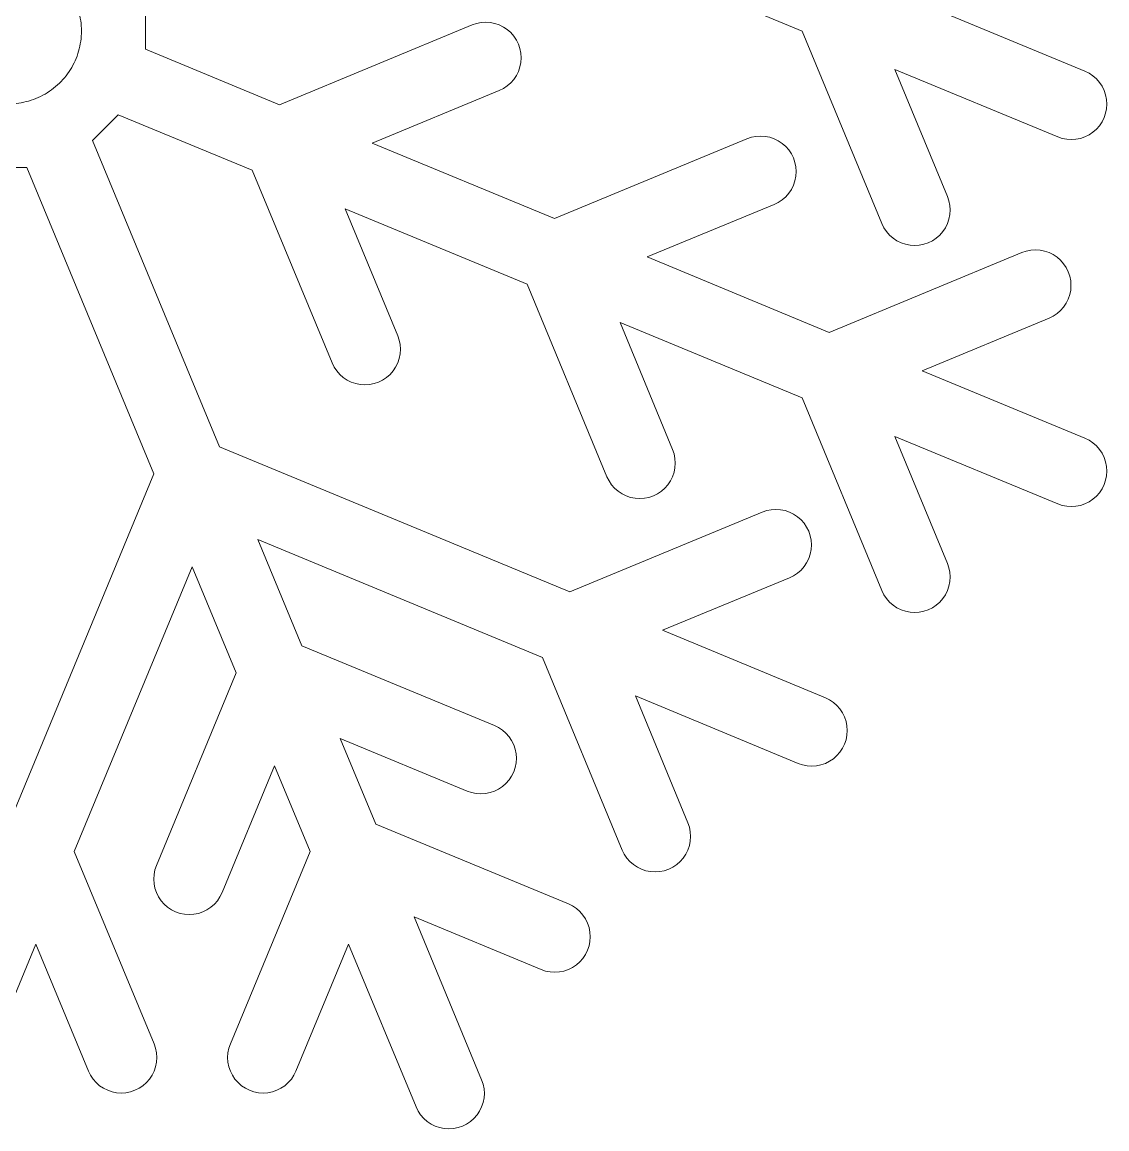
# Model space of a CAD drawing. Header units: centimetres. Extents: x -75 to 51, y -4 to 64.
# Drawn here: x -1.4 to 12.06, y 35.68 to 49.41 of the extents above; entities that cross this region are included whole.
import ezdxf

# ---------------------------------------------------------------- set-up
doc = ezdxf.new("R2010")
doc.units = ezdxf.units.CM
doc.header["$MEASUREMENT"] = 0
doc.layers.add('layer 1', color=7, linetype='Continuous')

msp = doc.modelspace()

# ---------------------------------------------------------------- linework, layer by layer
at = {"layer": 'layer 1', "color": 1, "lineweight": 20}
for points in [[(3.93261, 51.10077), (3.93261, 51.10077), (8.27807, 49.30082), (8.27807, 49.30082)], [(11.78718, 48.80143), (11.78718, 48.80143), (9.76716, 49.63815), (9.76716, 49.63815)], [(0.13108, 49.07552), (0.13108, 49.07552), (0.13108, 49.52611), (0.13108, 49.52611)], [(4.18426, 49.37612), (4.18426, 49.37612), (1.79482, 48.38638), (1.79482, 48.38638)], [(4.23887, 49.39464), (4.23887, 49.39464), (4.18426, 49.37612), (4.18426, 49.37612)], [(4.2954, 49.40588), (4.2954, 49.40588), (4.23887, 49.39464), (4.23887, 49.39464)], [(4.35294, 49.40968), (4.35294, 49.40968), (4.2954, 49.40587), (4.2954, 49.40587)], [(4.41045, 49.40588), (4.41045, 49.40588), (4.35294, 49.40969), (4.35294, 49.40969)], [(4.46702, 49.39464), (4.46702, 49.39464), (4.41045, 49.40588), (4.41045, 49.40588)], [(4.52159, 49.37612), (4.52159, 49.37612), (4.46702, 49.39464), (4.46702, 49.39464)], [(4.57332, 49.35063), (4.57332, 49.35063), (4.52159, 49.37612), (4.52159, 49.37612)], [(4.62125, 49.31858), (4.62125, 49.31858), (4.57332, 49.35063), (4.57332, 49.35063)], [(4.66459, 49.28058), (4.66459, 49.28058), (4.62125, 49.31858), (4.62125, 49.31858)], [(-0.66166, 49.30082), (-0.66166, 49.30082), (-0.66166, 49.30082), (-0.66166, 49.30082)], [(4.7026, 49.23723), (4.7026, 49.23723), (4.66459, 49.28058), (4.66459, 49.28058)], [(4.73462, 49.18929), (4.73462, 49.18929), (4.7026, 49.23723), (4.7026, 49.23723)], [(4.76015, 49.1376), (4.76015, 49.1376), (4.73462, 49.18929), (4.73462, 49.18929)], [(8.27807, 49.30082), (8.27807, 49.30082), (9.26783, 46.91137), (9.26783, 46.91137)], [(1.79482, 48.38638), (1.79482, 48.38638), (0.13108, 49.07552), (0.13108, 49.07552)], [(4.77867, 49.083), (4.77867, 49.083), (4.76015, 49.1376), (4.76015, 49.1376)], [(4.78993, 49.02645), (4.78993, 49.02645), (4.77867, 49.083), (4.77867, 49.083)], [(4.77867, 48.85484), (4.77867, 48.85484), (4.78993, 48.91139), (4.78993, 48.91139)], [(4.79369, 48.96891), (4.79369, 48.96891), (4.78993, 49.02645), (4.78993, 49.02645)], [(4.78993, 48.91139), (4.78993, 48.91139), (4.79369, 48.96891), (4.79369, 48.96891)], [(4.73462, 48.74854), (4.73462, 48.74854), (4.76015, 48.80025), (4.76015, 48.80025)], [(4.76015, 48.80025), (4.76015, 48.80025), (4.77867, 48.85484), (4.77867, 48.85484)], [(10.08224, 47.2487), (10.08224, 47.2487), (9.42981, 48.82375), (9.42981, 48.82375)], [(9.42981, 48.82375), (9.42981, 48.82375), (11.44984, 47.98702), (11.44984, 47.98702)], [(11.8389, 48.77592), (11.8389, 48.77592), (11.78718, 48.80143), (11.78718, 48.80143)], [(11.88683, 48.74391), (11.88683, 48.74391), (11.8389, 48.77592), (11.8389, 48.77592)], [(4.57332, 48.58723), (4.57332, 48.58723), (4.62125, 48.61925), (4.62125, 48.61925)], [(4.62125, 48.61925), (4.62125, 48.61925), (4.66459, 48.65726), (4.66459, 48.65726)], [(4.66459, 48.65726), (4.66459, 48.65726), (4.7026, 48.7006), (4.7026, 48.7006)], [(4.7026, 48.7006), (4.7026, 48.7006), (4.73462, 48.74854), (4.73462, 48.74854)], [(11.93017, 48.70589), (11.93017, 48.70589), (11.88683, 48.74391), (11.88683, 48.74391)], [(11.96819, 48.66255), (11.96819, 48.66255), (11.93017, 48.70589), (11.93017, 48.70589)], [(12.00021, 48.61459), (12.00021, 48.61459), (11.96819, 48.66255), (11.96819, 48.66255)], [(2.94655, 47.90931), (2.94655, 47.90931), (4.52159, 48.56172), (4.52159, 48.56172)], [(4.52159, 48.56172), (4.52159, 48.56172), (4.57332, 48.58723), (4.57332, 48.58723)], [(12.0257, 48.5629), (12.0257, 48.5629), (12.00021, 48.61459), (12.00021, 48.61459)], [(12.04425, 48.50831), (12.04425, 48.50831), (12.0257, 48.5629), (12.0257, 48.5629)], [(12.05548, 48.45176), (12.05548, 48.45176), (12.04425, 48.50831), (12.04425, 48.50831)], [(12.05927, 48.39422), (12.05927, 48.39422), (12.05548, 48.45176), (12.05548, 48.45176)], [(12.05548, 48.33671), (12.05548, 48.33671), (12.05927, 48.39422), (12.05927, 48.39422)], [(-0.52488, 47.94249), (-0.52488, 47.94249), (-0.20626, 48.2611), (-0.20626, 48.2611)], [(-0.20626, 48.2611), (-0.20626, 48.2611), (1.45747, 47.57196), (1.45747, 47.57196)], [(12.00021, 48.17386), (12.00021, 48.17386), (12.0257, 48.22557), (12.0257, 48.22557)], [(12.0257, 48.22557), (12.0257, 48.22557), (12.04425, 48.28016), (12.04425, 48.28016)], [(12.04425, 48.28016), (12.04425, 48.28016), (12.05548, 48.33671), (12.05548, 48.33671)], [(11.88683, 48.04456), (11.88683, 48.04456), (11.93017, 48.08258), (11.93017, 48.08258)], [(11.93017, 48.08258), (11.93017, 48.08258), (11.96819, 48.12591), (11.96819, 48.12591)], [(11.96819, 48.12591), (11.96819, 48.12591), (12.00021, 48.17386), (12.00021, 48.17386)], [(1.04976, 44.14095), (1.04976, 44.14095), (-0.52488, 47.94249), (-0.52488, 47.94249)], [(7.59457, 47.96353), (7.59457, 47.96353), (5.20512, 46.97379), (5.20512, 46.97379)], [(7.64917, 47.98206), (7.64917, 47.98206), (7.59457, 47.96353), (7.59457, 47.96353)], [(7.70571, 47.9933), (7.70571, 47.9933), (7.64917, 47.98206), (7.64917, 47.98206)], [(7.76325, 47.99708), (7.76325, 47.99708), (7.70571, 47.99326), (7.70571, 47.99326)], [(7.82076, 47.9933), (7.82076, 47.9933), (7.76325, 47.99709), (7.76325, 47.99709)], [(7.87732, 47.98206), (7.87732, 47.98206), (7.82076, 47.9933), (7.82076, 47.9933)], [(7.9319, 47.96353), (7.9319, 47.96353), (7.87732, 47.98206), (7.87732, 47.98206)], [(7.98362, 47.93803), (7.98362, 47.93803), (7.9319, 47.96353), (7.9319, 47.96353)], [(8.03155, 47.90599), (8.03155, 47.90599), (7.98362, 47.93803), (7.98362, 47.93803)], [(11.44984, 47.98702), (11.44984, 47.98702), (11.50442, 47.9685), (11.50442, 47.9685)], [(11.50442, 47.9685), (11.50442, 47.9685), (11.56099, 47.95725), (11.56099, 47.95725)], [(11.56099, 47.95725), (11.56099, 47.95725), (11.61852, 47.95344), (11.61852, 47.95344)], [(11.61852, 47.95348), (11.61852, 47.95348), (11.67604, 47.95729), (11.67604, 47.95729)], [(11.67604, 47.95725), (11.67604, 47.95725), (11.7326, 47.9685), (11.7326, 47.9685)], [(11.7326, 47.9685), (11.7326, 47.9685), (11.78718, 47.98702), (11.78718, 47.98702)], [(11.78718, 47.98702), (11.78718, 47.98702), (11.8389, 48.01253), (11.8389, 48.01253)], [(11.8389, 48.01253), (11.8389, 48.01253), (11.88683, 48.04456), (11.88683, 48.04456)], [(5.20512, 46.97379), (5.20512, 46.97379), (2.94655, 47.90931), (2.94655, 47.90931)], [(8.07489, 47.86797), (8.07489, 47.86797), (8.03155, 47.90599), (8.03155, 47.90599)], [(8.11291, 47.82463), (8.11291, 47.82463), (8.07489, 47.86797), (8.07489, 47.86797)], [(8.14493, 47.7767), (8.14493, 47.7767), (8.11291, 47.82463), (8.11291, 47.82463)], [(8.17042, 47.72499), (8.17042, 47.72499), (8.14493, 47.7767), (8.14493, 47.7767)], [(8.18897, 47.6704), (8.18897, 47.6704), (8.17042, 47.72499), (8.17042, 47.72499)], [(8.2002, 47.61384), (8.2002, 47.61384), (8.18897, 47.6704), (8.18897, 47.6704)], [(-1.78989, 47.60514), (-1.78989, 47.60514), (-1.33928, 47.60514), (-1.33928, 47.60514)], [(-1.33928, 47.60514), (-1.33928, 47.60514), (0.23536, 43.80362), (0.23536, 43.80362)], [(1.45747, 47.57196), (1.45747, 47.57196), (2.44722, 45.18252), (2.44722, 45.18252)], [(8.2002, 47.49879), (8.2002, 47.49879), (8.20399, 47.55633), (8.20399, 47.55633)], [(8.204, 47.55633), (8.204, 47.55633), (8.20021, 47.61384), (8.20021, 47.61384)], [(8.14493, 47.33594), (8.14493, 47.33594), (8.17042, 47.38765), (8.17042, 47.38765)], [(8.17042, 47.38765), (8.17042, 47.38765), (8.18897, 47.44226), (8.18897, 47.44226)], [(8.18897, 47.44226), (8.18897, 47.44226), (8.2002, 47.49879), (8.2002, 47.49879)], [(8.07489, 47.24466), (8.07489, 47.24466), (8.11291, 47.28801), (8.11291, 47.28801)], [(8.11291, 47.28801), (8.11291, 47.28801), (8.14493, 47.33594), (8.14493, 47.33594)], [(10.10076, 47.19411), (10.10076, 47.19411), (10.08224, 47.2487), (10.08224, 47.2487)], [(6.35686, 46.49672), (6.35686, 46.49672), (7.9319, 47.14913), (7.9319, 47.14913)], [(7.9319, 47.14913), (7.9319, 47.14913), (7.98362, 47.17463), (7.98362, 47.17463)], [(7.98362, 47.17463), (7.98362, 47.17463), (8.03155, 47.20667), (8.03155, 47.20667)], [(8.03155, 47.20667), (8.03155, 47.20667), (8.07489, 47.24466), (8.07489, 47.24466)], [(10.11199, 47.13756), (10.11199, 47.13756), (10.10076, 47.19411), (10.10076, 47.19411)], [(10.11579, 47.08003), (10.11579, 47.08003), (10.11199, 47.13756), (10.11199, 47.13756)], [(3.26163, 45.51984), (3.26163, 45.51984), (2.60923, 47.09492), (2.60923, 47.09492)], [(2.60923, 47.09492), (2.60923, 47.09492), (4.86776, 46.15937), (4.86776, 46.15937)], [(10.10076, 46.96596), (10.10076, 46.96596), (10.11199, 47.02251), (10.11199, 47.02251)], [(10.11199, 47.02251), (10.11199, 47.02251), (10.11578, 47.08003), (10.11578, 47.08003)], [(9.26783, 46.91137), (9.26783, 46.91137), (9.29333, 46.85966), (9.29333, 46.85966)], [(9.29333, 46.85966), (9.29333, 46.85966), (9.32534, 46.81171), (9.32534, 46.81171)], [(10.0247, 46.81171), (10.0247, 46.81171), (10.05671, 46.85966), (10.05671, 46.85966)], [(10.05671, 46.85966), (10.05671, 46.85966), (10.08224, 46.91137), (10.08224, 46.91137)], [(10.08224, 46.91137), (10.08224, 46.91137), (10.10076, 46.96596), (10.10076, 46.96596)], [(9.32534, 46.81171), (9.32534, 46.81171), (9.36336, 46.76836), (9.36336, 46.76836)], [(9.36336, 46.76836), (9.36336, 46.76836), (9.40673, 46.73036), (9.40673, 46.73036)], [(9.40673, 46.73036), (9.40673, 46.73036), (9.45466, 46.69833), (9.45466, 46.69833)], [(9.45466, 46.69833), (9.45466, 46.69833), (9.50636, 46.67282), (9.50636, 46.67282)], [(9.84368, 46.67282), (9.84368, 46.67282), (9.89541, 46.69833), (9.89541, 46.69833)], [(9.89541, 46.69833), (9.89541, 46.69833), (9.94334, 46.73036), (9.94334, 46.73036)], [(9.94334, 46.73036), (9.94334, 46.73036), (9.98668, 46.76836), (9.98668, 46.76836)], [(9.98668, 46.76836), (9.98668, 46.76836), (10.0247, 46.81171), (10.0247, 46.81171)], [(9.50636, 46.67282), (9.50636, 46.67282), (9.56096, 46.6543), (9.56096, 46.6543)], [(9.56096, 46.6543), (9.56096, 46.6543), (9.61749, 46.64305), (9.61749, 46.64305)], [(9.61749, 46.64305), (9.61749, 46.64305), (9.67503, 46.63926), (9.67503, 46.63926)], [(9.67503, 46.63928), (9.67503, 46.63928), (9.73254, 46.64308), (9.73254, 46.64308)], [(9.73254, 46.64305), (9.73254, 46.64305), (9.78911, 46.6543), (9.78911, 46.6543)], [(9.78911, 46.6543), (9.78911, 46.6543), (9.84368, 46.67282), (9.84368, 46.67282)], [(11.05948, 46.56946), (11.05948, 46.56946), (11.00488, 46.55093), (11.00488, 46.55093)], [(11.11601, 46.58071), (11.11601, 46.58071), (11.05948, 46.56946), (11.05948, 46.56946)], [(11.17352, 46.58448), (11.17352, 46.58448), (11.11601, 46.58069), (11.11601, 46.58069)], [(11.23107, 46.58071), (11.23107, 46.58071), (11.17352, 46.58452), (11.17352, 46.58452)], [(11.2876, 46.56946), (11.2876, 46.56946), (11.23107, 46.58071), (11.23107, 46.58071)], [(11.3422, 46.55093), (11.3422, 46.55093), (11.2876, 46.56946), (11.2876, 46.56946)], [(8.61543, 45.56117), (8.61543, 45.56117), (6.35686, 46.49672), (6.35686, 46.49672)], [(11.00488, 46.55093), (11.00488, 46.55093), (8.61543, 45.56117), (8.61543, 45.56117)], [(11.3939, 46.52543), (11.3939, 46.52543), (11.3422, 46.55093), (11.3422, 46.55093)], [(11.44186, 46.49341), (11.44186, 46.49341), (11.3939, 46.52543), (11.3939, 46.52543)], [(11.48519, 46.45539), (11.48519, 46.45539), (11.44186, 46.49341), (11.44186, 46.49341)], [(11.52321, 46.41203), (11.52321, 46.41203), (11.48519, 46.45539), (11.48519, 46.45539)], [(11.55523, 46.36412), (11.55523, 46.36412), (11.52321, 46.41203), (11.52321, 46.41203)], [(11.58072, 46.31241), (11.58072, 46.31241), (11.55523, 46.36412), (11.55523, 46.36412)], [(11.59928, 46.2578), (11.59928, 46.2578), (11.58072, 46.31241), (11.58072, 46.31241)], [(4.86776, 46.15937), (4.86776, 46.15937), (5.85752, 43.76992), (5.85752, 43.76992)], [(11.61051, 46.20127), (11.61051, 46.20127), (11.59928, 46.2578), (11.59928, 46.2578)], [(11.61427, 46.14373), (11.61427, 46.14373), (11.61051, 46.20127), (11.61051, 46.20127)], [(11.58072, 45.97504), (11.58072, 45.97504), (11.59928, 46.02966), (11.59928, 46.02966)], [(11.59928, 46.02966), (11.59928, 46.02966), (11.61051, 46.08621), (11.61051, 46.08621)], [(11.61051, 46.08621), (11.61051, 46.08621), (11.61427, 46.14373), (11.61427, 46.14373)], [(11.48519, 45.83207), (11.48519, 45.83207), (11.52321, 45.87543), (11.52321, 45.87543)], [(11.52321, 45.87543), (11.52321, 45.87543), (11.55523, 45.92336), (11.55523, 45.92336)], [(11.55523, 45.92336), (11.55523, 45.92336), (11.58072, 45.97504), (11.58072, 45.97504)], [(9.76716, 45.08412), (9.76716, 45.08412), (11.3422, 45.73651), (11.3422, 45.73651)], [(11.3422, 45.73651), (11.3422, 45.73651), (11.3939, 45.76201), (11.3939, 45.76201)], [(11.3939, 45.76201), (11.3939, 45.76201), (11.44186, 45.79407), (11.44186, 45.79407)], [(11.44186, 45.79407), (11.44186, 45.79407), (11.48519, 45.83207), (11.48519, 45.83207)], [(6.67193, 44.10725), (6.67193, 44.10725), (6.0195, 45.68232), (6.0195, 45.68232)], [(6.0195, 45.68232), (6.0195, 45.68232), (8.27807, 44.74679), (8.27807, 44.74679)], [(3.28014, 45.46524), (3.28014, 45.46524), (3.26163, 45.51984), (3.26163, 45.51984)], [(3.29141, 45.40871), (3.29141, 45.40871), (3.28014, 45.46524), (3.28014, 45.46524)], [(3.29517, 45.35117), (3.29517, 45.35117), (3.29141, 45.40871), (3.29141, 45.40871)], [(3.29141, 45.29365), (3.29141, 45.29365), (3.29517, 45.35117), (3.29517, 45.35117)], [(3.26163, 45.18252), (3.26163, 45.18252), (3.28014, 45.2371), (3.28014, 45.2371)], [(3.28014, 45.2371), (3.28014, 45.2371), (3.29141, 45.29365), (3.29141, 45.29365)], [(2.44722, 45.18252), (2.44722, 45.18252), (2.47272, 45.13081), (2.47272, 45.13081)], [(2.47272, 45.13081), (2.47272, 45.13081), (2.50476, 45.08287), (2.50476, 45.08287)], [(2.50476, 45.08287), (2.50476, 45.08287), (2.54278, 45.03953), (2.54278, 45.03953)], [(3.16607, 45.03953), (3.16607, 45.03953), (3.20408, 45.08287), (3.20408, 45.08287)], [(3.20408, 45.08287), (3.20408, 45.08287), (3.23613, 45.13081), (3.23613, 45.13081)], [(3.23613, 45.13081), (3.23613, 45.13081), (3.26163, 45.18252), (3.26163, 45.18252)], [(11.78718, 44.24739), (11.78718, 44.24739), (9.76716, 45.08412), (9.76716, 45.08412)], [(2.54278, 45.03953), (2.54278, 45.03953), (2.58612, 45.00151), (2.58612, 45.00151)], [(2.58612, 45.00151), (2.58612, 45.00151), (2.63405, 44.9695), (2.63405, 44.9695)], [(2.63405, 44.9695), (2.63405, 44.9695), (2.68575, 44.94397), (2.68575, 44.94397)], [(2.68575, 44.94397), (2.68575, 44.94397), (2.74035, 44.92546), (2.74035, 44.92546)], [(2.74035, 44.92546), (2.74035, 44.92546), (2.79688, 44.91422), (2.79688, 44.91422)], [(2.79688, 44.91422), (2.79688, 44.91422), (2.85442, 44.91042), (2.85442, 44.91042)], [(2.85442, 44.91042), (2.85442, 44.91042), (2.91194, 44.91422), (2.91194, 44.91422)], [(2.91194, 44.91422), (2.91194, 44.91422), (2.9685, 44.92546), (2.9685, 44.92546)], [(2.9685, 44.92546), (2.9685, 44.92546), (3.02307, 44.94397), (3.02307, 44.94397)], [(3.02307, 44.94397), (3.02307, 44.94397), (3.0748, 44.9695), (3.0748, 44.9695)], [(3.0748, 44.9695), (3.0748, 44.9695), (3.12273, 45.00151), (3.12273, 45.00151)], [(3.12273, 45.00151), (3.12273, 45.00151), (3.16607, 45.03953), (3.16607, 45.03953)], [(8.27807, 44.74679), (8.27807, 44.74679), (9.26783, 42.35732), (9.26783, 42.35732)], [(10.08224, 42.69467), (10.08224, 42.69467), (9.42981, 44.2697), (9.42981, 44.2697)], [(9.42981, 44.2697), (9.42981, 44.2697), (11.44984, 43.433), (11.44984, 43.433)], [(11.8389, 44.2219), (11.8389, 44.2219), (11.78718, 44.24739), (11.78718, 44.24739)], [(5.39523, 42.34099), (5.39523, 42.34099), (1.04976, 44.14095), (1.04976, 44.14095)], [(6.69045, 44.05268), (6.69045, 44.05268), (6.67193, 44.10725), (6.67193, 44.10725)], [(11.88683, 44.18986), (11.88683, 44.18986), (11.8389, 44.2219), (11.8389, 44.2219)], [(11.93017, 44.15184), (11.93017, 44.15184), (11.88683, 44.18986), (11.88683, 44.18986)], [(11.96819, 44.1085), (11.96819, 44.1085), (11.93017, 44.15184), (11.93017, 44.15184)], [(12.00021, 44.06056), (12.00021, 44.06056), (11.96819, 44.1085), (11.96819, 44.1085)], [(6.70171, 43.99612), (6.70171, 43.99612), (6.69045, 44.05268), (6.69045, 44.05268)], [(6.70548, 43.93859), (6.70548, 43.93859), (6.70171, 43.99612), (6.70171, 43.99612)], [(12.0257, 44.00887), (12.0257, 44.00887), (12.00021, 44.06056), (12.00021, 44.06056)], [(12.04425, 43.95427), (12.04425, 43.95427), (12.0257, 44.00887), (12.0257, 44.00887)], [(12.05548, 43.89773), (12.05548, 43.89773), (12.04425, 43.95427), (12.04425, 43.95427)], [(6.67193, 43.76992), (6.67193, 43.76992), (6.69045, 43.82453), (6.69045, 43.82453)], [(6.69045, 43.82453), (6.69045, 43.82453), (6.70171, 43.88106), (6.70171, 43.88106)], [(6.70171, 43.88106), (6.70171, 43.88106), (6.70548, 43.93859), (6.70548, 43.93859)], [(12.05927, 43.8402), (12.05927, 43.8402), (12.05548, 43.89773), (12.05548, 43.89773)], [(12.05548, 43.78266), (12.05548, 43.78266), (12.05927, 43.8402), (12.05927, 43.8402)], [(0.23536, 43.80362), (0.23536, 43.80362), (-1.56459, 39.45815), (-1.56459, 39.45815)], [(5.85752, 43.76992), (5.85752, 43.76992), (5.88302, 43.71823), (5.88302, 43.71823)], [(5.88302, 43.71823), (5.88302, 43.71823), (5.91504, 43.67029), (5.91504, 43.67029)], [(6.61439, 43.67029), (6.61439, 43.67029), (6.64643, 43.71823), (6.64643, 43.71823)], [(6.64643, 43.71823), (6.64643, 43.71823), (6.67193, 43.76992), (6.67193, 43.76992)], [(12.0257, 43.67152), (12.0257, 43.67152), (12.04425, 43.72611), (12.04425, 43.72611)], [(12.04425, 43.72611), (12.04425, 43.72611), (12.05548, 43.78266), (12.05548, 43.78266)], [(5.91504, 43.67029), (5.91504, 43.67029), (5.95305, 43.62691), (5.95305, 43.62691)], [(5.95305, 43.62691), (5.95305, 43.62691), (5.99642, 43.58892), (5.99642, 43.58892)], [(5.99642, 43.58892), (5.99642, 43.58892), (6.04435, 43.5569), (6.04435, 43.5569)], [(6.04435, 43.5569), (6.04435, 43.5569), (6.09605, 43.5314), (6.09605, 43.5314)], [(6.43338, 43.5314), (6.43338, 43.5314), (6.4851, 43.5569), (6.4851, 43.5569)], [(6.4851, 43.5569), (6.4851, 43.5569), (6.53303, 43.58892), (6.53303, 43.58892)], [(6.53303, 43.58892), (6.53303, 43.58892), (6.57637, 43.62691), (6.57637, 43.62691)], [(6.57637, 43.62691), (6.57637, 43.62691), (6.61439, 43.67029), (6.61439, 43.67029)], [(11.93017, 43.52855), (11.93017, 43.52855), (11.96819, 43.5719), (11.96819, 43.5719)], [(11.96819, 43.5719), (11.96819, 43.5719), (12.00021, 43.61981), (12.00021, 43.61981)], [(12.00021, 43.61981), (12.00021, 43.61981), (12.0257, 43.67152), (12.0257, 43.67152)], [(6.09605, 43.5314), (6.09605, 43.5314), (6.15065, 43.51285), (6.15065, 43.51285)], [(6.15065, 43.51285), (6.15065, 43.51285), (6.20719, 43.50162), (6.20719, 43.50162)], [(6.20719, 43.50162), (6.20719, 43.50162), (6.26473, 43.49781), (6.26473, 43.49781)], [(6.26473, 43.49784), (6.26473, 43.49784), (6.32224, 43.50165), (6.32224, 43.50165)], [(6.32224, 43.50162), (6.32224, 43.50162), (6.3788, 43.51285), (6.3788, 43.51285)], [(6.3788, 43.51285), (6.3788, 43.51285), (6.43338, 43.5314), (6.43338, 43.5314)], [(11.44984, 43.433), (11.44984, 43.433), (11.50442, 43.41447), (11.50442, 43.41447)], [(11.50442, 43.41447), (11.50442, 43.41447), (11.56099, 43.4032), (11.56099, 43.4032)], [(11.56099, 43.4032), (11.56099, 43.4032), (11.61852, 43.39948), (11.61852, 43.39948)], [(11.61852, 43.39945), (11.61852, 43.39945), (11.67604, 43.40317), (11.67604, 43.40317)], [(11.67604, 43.4032), (11.67604, 43.4032), (11.7326, 43.41447), (11.7326, 43.41447)], [(11.7326, 43.41447), (11.7326, 43.41447), (11.78718, 43.433), (11.78718, 43.433)], [(11.78718, 43.433), (11.78718, 43.433), (11.8389, 43.4585), (11.8389, 43.4585)], [(11.8389, 43.4585), (11.8389, 43.4585), (11.88683, 43.49054), (11.88683, 43.49054)], [(11.88683, 43.49054), (11.88683, 43.49054), (11.93017, 43.52855), (11.93017, 43.52855)], [(7.78467, 43.33074), (7.78467, 43.33074), (5.39523, 42.34099), (5.39523, 42.34099)], [(7.83928, 43.34929), (7.83928, 43.34929), (7.78467, 43.33074), (7.78467, 43.33074)], [(7.89581, 43.36051), (7.89581, 43.36051), (7.83928, 43.34929), (7.83928, 43.34929)], [(7.95335, 43.36431), (7.95335, 43.36431), (7.89581, 43.36051), (7.89581, 43.36051)], [(8.01086, 43.36051), (8.01086, 43.36051), (7.95335, 43.36431), (7.95335, 43.36431)], [(8.06742, 43.34929), (8.06742, 43.34929), (8.01086, 43.36051), (8.01086, 43.36051)], [(8.12203, 43.33074), (8.12203, 43.33074), (8.06742, 43.34929), (8.06742, 43.34929)], [(8.17373, 43.30523), (8.17373, 43.30523), (8.12203, 43.33074), (8.12203, 43.33074)], [(8.22166, 43.27322), (8.22166, 43.27322), (8.17373, 43.30523), (8.17373, 43.30523)], [(8.265, 43.2352), (8.265, 43.2352), (8.22166, 43.27322), (8.22166, 43.27322)], [(8.30301, 43.19186), (8.30301, 43.19186), (8.265, 43.2352), (8.265, 43.2352)], [(8.33506, 43.14394), (8.33506, 43.14394), (8.30301, 43.19186), (8.30301, 43.19186)], [(8.36056, 43.09221), (8.36056, 43.09221), (8.33506, 43.14394), (8.33506, 43.14394)], [(2.0723, 41.67227), (2.0723, 41.67227), (1.52682, 42.98922), (1.52682, 42.98922)], [(1.52682, 42.98922), (1.52682, 42.98922), (5.0579, 41.5266), (5.0579, 41.5266)], [(8.37908, 43.03763), (8.37908, 43.03763), (8.36056, 43.09221), (8.36056, 43.09221)], [(8.39034, 42.98108), (8.39034, 42.98108), (8.37908, 43.03763), (8.37908, 43.03763)], [(8.37908, 42.80949), (8.37908, 42.80949), (8.39034, 42.86602), (8.39034, 42.86602)], [(8.3941, 42.92356), (8.3941, 42.92356), (8.39034, 42.98108), (8.39034, 42.98108)], [(8.39034, 42.86602), (8.39034, 42.86602), (8.3941, 42.92356), (8.3941, 42.92356)], [(8.33506, 42.70317), (8.33506, 42.70317), (8.36056, 42.75488), (8.36056, 42.75488)], [(8.36056, 42.75488), (8.36056, 42.75488), (8.37908, 42.80949), (8.37908, 42.80949)], [(-0.75019, 39.1208), (-0.75019, 39.1208), (0.71243, 42.65189), (0.71243, 42.65189)], [(0.71243, 42.65189), (0.71243, 42.65189), (1.25791, 41.33496), (1.25791, 41.33496)], [(8.22166, 42.57386), (8.22166, 42.57386), (8.265, 42.61188), (8.265, 42.61188)], [(8.265, 42.61188), (8.265, 42.61188), (8.30301, 42.65522), (8.30301, 42.65522)], [(8.30301, 42.65522), (8.30301, 42.65522), (8.33506, 42.70317), (8.33506, 42.70317)], [(10.10076, 42.64007), (10.10076, 42.64007), (10.08224, 42.69467), (10.08224, 42.69467)], [(10.11199, 42.58354), (10.11199, 42.58354), (10.10076, 42.64007), (10.10076, 42.64007)], [(10.11579, 42.52599), (10.11579, 42.52599), (10.11199, 42.58354), (10.11199, 42.58354)], [(6.54696, 41.86394), (6.54696, 41.86394), (8.12203, 42.51636), (8.12203, 42.51636)], [(8.12203, 42.51636), (8.12203, 42.51636), (8.17373, 42.54186), (8.17373, 42.54186)], [(8.17373, 42.54186), (8.17373, 42.54186), (8.22166, 42.57386), (8.22166, 42.57386)], [(10.10076, 42.41191), (10.10076, 42.41191), (10.11199, 42.46848), (10.11199, 42.46848)], [(10.11199, 42.46848), (10.11199, 42.46848), (10.11578, 42.52599), (10.11578, 42.52599)], [(9.26783, 42.35732), (9.26783, 42.35732), (9.29333, 42.30562), (9.29333, 42.30562)], [(9.29333, 42.30562), (9.29333, 42.30562), (9.32534, 42.2577), (9.32534, 42.2577)], [(10.0247, 42.2577), (10.0247, 42.2577), (10.05671, 42.30562), (10.05671, 42.30562)], [(10.05671, 42.30562), (10.05671, 42.30562), (10.08224, 42.35732), (10.08224, 42.35732)], [(10.08224, 42.35732), (10.08224, 42.35732), (10.10076, 42.41191), (10.10076, 42.41191)], [(9.32534, 42.2577), (9.32534, 42.2577), (9.36336, 42.21435), (9.36336, 42.21435)], [(9.36336, 42.21435), (9.36336, 42.21435), (9.40673, 42.17634), (9.40673, 42.17634)], [(9.40673, 42.17634), (9.40673, 42.17634), (9.45466, 42.1443), (9.45466, 42.1443)], [(9.89541, 42.1443), (9.89541, 42.1443), (9.94334, 42.17634), (9.94334, 42.17634)], [(9.94334, 42.17634), (9.94334, 42.17634), (9.98668, 42.21435), (9.98668, 42.21435)], [(9.98668, 42.21435), (9.98668, 42.21435), (10.0247, 42.2577), (10.0247, 42.2577)], [(9.45466, 42.1443), (9.45466, 42.1443), (9.50636, 42.11879), (9.50636, 42.11879)], [(9.50636, 42.11879), (9.50636, 42.11879), (9.56096, 42.10027), (9.56096, 42.10027)], [(9.56096, 42.10027), (9.56096, 42.10027), (9.61749, 42.089), (9.61749, 42.089)], [(9.61749, 42.089), (9.61749, 42.089), (9.67503, 42.08528), (9.67503, 42.08528)], [(9.67503, 42.08525), (9.67503, 42.08525), (9.73254, 42.08897), (9.73254, 42.08897)], [(9.73254, 42.089), (9.73254, 42.089), (9.78911, 42.10027), (9.78911, 42.10027)], [(9.78911, 42.10027), (9.78911, 42.10027), (9.84368, 42.11879), (9.84368, 42.11879)], [(9.84368, 42.11879), (9.84368, 42.11879), (9.89541, 42.1443), (9.89541, 42.1443)], [(8.567, 41.0272), (8.567, 41.0272), (6.54696, 41.86394), (6.54696, 41.86394)], [(4.46176, 40.68255), (4.46176, 40.68255), (2.0723, 41.67227), (2.0723, 41.67227)], [(5.0579, 41.5266), (5.0579, 41.5266), (6.04763, 39.13715), (6.04763, 39.13715)], [(1.25791, 41.33496), (1.25791, 41.33496), (0.26816, 38.94551), (0.26816, 38.94551)], [(6.86204, 39.47448), (6.86204, 39.47448), (6.20964, 41.04955), (6.20964, 41.04955)], [(6.20964, 41.04955), (6.20964, 41.04955), (8.22965, 40.21282), (8.22965, 40.21282)], [(8.6187, 41.0017), (8.6187, 41.0017), (8.567, 41.0272), (8.567, 41.0272)], [(8.66663, 40.96968), (8.66663, 40.96968), (8.6187, 41.0017), (8.6187, 41.0017)], [(8.70997, 40.93167), (8.70997, 40.93167), (8.66663, 40.96968), (8.66663, 40.96968)], [(8.74799, 40.88833), (8.74799, 40.88833), (8.70997, 40.93167), (8.70997, 40.93167)], [(8.78003, 40.84041), (8.78003, 40.84041), (8.74799, 40.88833), (8.74799, 40.88833)], [(8.80553, 40.78868), (8.80553, 40.78868), (8.78003, 40.84041), (8.78003, 40.84041)], [(4.51348, 40.65705), (4.51348, 40.65705), (4.46176, 40.68255), (4.46176, 40.68255)], [(4.56141, 40.62501), (4.56141, 40.62501), (4.51348, 40.65705), (4.51348, 40.65705)], [(8.82405, 40.7341), (8.82405, 40.7341), (8.80553, 40.78868), (8.80553, 40.78868)], [(8.83531, 40.67754), (8.83531, 40.67754), (8.82405, 40.7341), (8.82405, 40.7341)], [(8.83907, 40.62002), (8.83907, 40.62002), (8.83531, 40.67754), (8.83531, 40.67754)], [(2.98943, 39.45815), (2.98943, 39.45815), (2.54939, 40.52058), (2.54939, 40.52058)], [(2.54939, 40.52058), (2.54939, 40.52058), (4.12443, 39.86815), (4.12443, 39.86815)], [(4.60475, 40.58699), (4.60475, 40.58699), (4.56141, 40.62501), (4.56141, 40.62501)], [(4.64276, 40.54365), (4.64276, 40.54365), (4.60475, 40.58699), (4.60475, 40.58699)], [(4.67481, 40.49573), (4.67481, 40.49573), (4.64276, 40.54365), (4.64276, 40.54365)], [(8.82405, 40.50595), (8.82405, 40.50595), (8.83531, 40.56248), (8.83531, 40.56248)], [(8.83531, 40.56248), (8.83531, 40.56248), (8.83908, 40.62002), (8.83908, 40.62002)], [(4.70031, 40.44402), (4.70031, 40.44402), (4.67481, 40.49573), (4.67481, 40.49573)], [(4.71882, 40.38943), (4.71882, 40.38943), (4.70031, 40.44402), (4.70031, 40.44402)], [(4.73009, 40.33289), (4.73009, 40.33289), (4.71882, 40.38943), (4.71882, 40.38943)], [(8.74799, 40.35168), (8.74799, 40.35168), (8.78003, 40.39965), (8.78003, 40.39965)], [(8.78003, 40.39965), (8.78003, 40.39965), (8.80553, 40.45134), (8.80553, 40.45134)], [(8.80553, 40.45134), (8.80553, 40.45134), (8.82405, 40.50595), (8.82405, 40.50595)], [(4.73385, 40.27535), (4.73385, 40.27535), (4.73009, 40.33289), (4.73009, 40.33289)], [(4.73009, 40.21785), (4.73009, 40.21785), (4.73385, 40.27535), (4.73385, 40.27535)], [(8.6187, 40.2383), (8.6187, 40.2383), (8.66663, 40.27034), (8.66663, 40.27034)], [(8.66663, 40.27034), (8.66663, 40.27034), (8.70997, 40.30834), (8.70997, 40.30834)], [(8.70997, 40.30834), (8.70997, 40.30834), (8.74799, 40.35168), (8.74799, 40.35168)], [(1.08257, 38.60819), (1.08257, 38.60819), (1.73498, 40.18321), (1.73498, 40.18321)], [(1.73498, 40.18321), (1.73498, 40.18321), (2.17506, 39.1208), (2.17506, 39.1208)], [(4.67481, 40.05498), (4.67481, 40.05498), (4.70031, 40.10667), (4.70031, 40.10667)], [(4.70031, 40.10667), (4.70031, 40.10667), (4.71882, 40.16128), (4.71882, 40.16128)], [(4.71882, 40.16128), (4.71882, 40.16128), (4.73009, 40.21785), (4.73009, 40.21785)], [(8.22965, 40.21282), (8.22965, 40.21282), (8.28425, 40.19427), (8.28425, 40.19427)], [(8.28425, 40.19427), (8.28425, 40.19427), (8.34079, 40.18305), (8.34079, 40.18305)], [(8.34079, 40.18305), (8.34079, 40.18305), (8.39832, 40.17923), (8.39832, 40.17923)], [(8.39832, 40.17927), (8.39832, 40.17927), (8.45587, 40.18307), (8.45587, 40.18307)], [(8.45587, 40.18305), (8.45587, 40.18305), (8.5124, 40.19427), (8.5124, 40.19427)], [(8.5124, 40.19427), (8.5124, 40.19427), (8.567, 40.21282), (8.567, 40.21282)], [(8.567, 40.21282), (8.567, 40.21282), (8.6187, 40.2383), (8.6187, 40.2383)], [(4.60475, 39.96371), (4.60475, 39.96371), (4.64276, 40.00705), (4.64276, 40.00705)], [(4.64276, 40.00705), (4.64276, 40.00705), (4.67481, 40.05498), (4.67481, 40.05498)], [(4.12443, 39.86815), (4.12443, 39.86815), (4.17903, 39.84964), (4.17903, 39.84964)], [(4.17903, 39.84964), (4.17903, 39.84964), (4.23556, 39.83837), (4.23556, 39.83837)], [(4.23556, 39.83837), (4.23556, 39.83837), (4.2931, 39.83456), (4.2931, 39.83456)], [(4.2931, 39.83459), (4.2931, 39.83459), (4.35062, 39.83839), (4.35062, 39.83839)], [(4.35062, 39.83837), (4.35062, 39.83837), (4.40718, 39.84964), (4.40718, 39.84964)], [(4.40718, 39.84964), (4.40718, 39.84964), (4.46176, 39.86815), (4.46176, 39.86815)], [(4.46176, 39.86815), (4.46176, 39.86815), (4.51348, 39.89363), (4.51348, 39.89363)], [(4.51348, 39.89363), (4.51348, 39.89363), (4.56141, 39.92569), (4.56141, 39.92569)], [(4.56141, 39.92569), (4.56141, 39.92569), (4.60475, 39.96371), (4.60475, 39.96371)], [(5.37891, 38.46839), (5.37891, 38.46839), (2.98943, 39.45815), (2.98943, 39.45815)], [(6.88055, 39.41989), (6.88055, 39.41989), (6.86204, 39.47448), (6.86204, 39.47448)], [(6.89182, 39.36334), (6.89182, 39.36334), (6.88055, 39.41989), (6.88055, 39.41989)], [(6.89558, 39.30582), (6.89558, 39.30582), (6.89182, 39.36334), (6.89182, 39.36334)], [(6.89182, 39.24828), (6.89182, 39.24828), (6.89558, 39.30582), (6.89558, 39.30582)], [(6.86204, 39.13715), (6.86204, 39.13715), (6.88055, 39.19175), (6.88055, 39.19175)], [(6.88055, 39.19175), (6.88055, 39.19175), (6.89182, 39.24828), (6.89182, 39.24828)], [(0.23955, 36.73136), (0.23955, 36.73136), (-0.75019, 39.1208), (-0.75019, 39.1208)], [(2.17506, 39.1208), (2.17506, 39.1208), (1.1853, 36.73136), (1.1853, 36.73136)], [(6.04763, 39.13715), (6.04763, 39.13715), (6.07312, 39.08546), (6.07312, 39.08546)], [(6.07312, 39.08546), (6.07312, 39.08546), (6.10517, 39.03748), (6.10517, 39.03748)], [(6.10517, 39.03748), (6.10517, 39.03748), (6.14319, 38.99414), (6.14319, 38.99414)], [(6.76648, 38.99414), (6.76648, 38.99414), (6.80449, 39.03748), (6.80449, 39.03748)], [(6.80449, 39.03748), (6.80449, 39.03748), (6.83654, 39.08546), (6.83654, 39.08546)], [(6.83654, 39.08546), (6.83654, 39.08546), (6.86204, 39.13715), (6.86204, 39.13715)], [(0.24963, 38.8909), (0.24963, 38.8909), (0.23838, 38.83438), (0.23838, 38.83438)], [(0.26816, 38.94551), (0.26816, 38.94551), (0.24963, 38.8909), (0.24963, 38.8909)], [(6.14319, 38.99414), (6.14319, 38.99414), (6.18652, 38.95614), (6.18652, 38.95614)], [(6.18652, 38.95614), (6.18652, 38.95614), (6.23446, 38.92411), (6.23446, 38.92411)], [(6.23446, 38.92411), (6.23446, 38.92411), (6.28618, 38.89862), (6.28618, 38.89862)], [(6.28618, 38.89862), (6.28618, 38.89862), (6.34076, 38.88007), (6.34076, 38.88007)], [(6.34076, 38.88007), (6.34076, 38.88007), (6.39732, 38.86884), (6.39732, 38.86884)], [(6.39732, 38.86884), (6.39732, 38.86884), (6.45483, 38.86503), (6.45483, 38.86503)], [(6.45483, 38.86507), (6.45483, 38.86507), (6.51237, 38.86887), (6.51237, 38.86887)], [(6.51237, 38.86884), (6.51237, 38.86884), (6.5689, 38.88007), (6.5689, 38.88007)], [(6.5689, 38.88007), (6.5689, 38.88007), (6.62351, 38.89862), (6.62351, 38.89862)], [(6.62351, 38.89862), (6.62351, 38.89862), (6.67521, 38.92411), (6.67521, 38.92411)], [(6.67521, 38.92411), (6.67521, 38.92411), (6.72314, 38.95614), (6.72314, 38.95614)], [(6.72314, 38.95614), (6.72314, 38.95614), (6.76648, 38.99414), (6.76648, 38.99414)], [(0.23838, 38.83438), (0.23838, 38.83438), (0.23462, 38.77684), (0.23462, 38.77684)], [(0.23462, 38.77684), (0.23462, 38.77684), (0.23838, 38.71932), (0.23838, 38.71932)], [(0.23838, 38.71932), (0.23838, 38.71932), (0.24963, 38.66275), (0.24963, 38.66275)], [(0.24963, 38.66275), (0.24963, 38.66275), (0.26816, 38.60819), (0.26816, 38.60819)], [(0.26816, 38.60819), (0.26816, 38.60819), (0.29366, 38.55645), (0.29366, 38.55645)], [(1.05707, 38.55645), (1.05707, 38.55645), (1.08257, 38.60819), (1.08257, 38.60819)], [(0.29366, 38.55645), (0.29366, 38.55645), (0.32569, 38.50852), (0.32569, 38.50852)], [(0.32569, 38.50852), (0.32569, 38.50852), (0.36371, 38.46518), (0.36371, 38.46518)], [(0.36371, 38.46518), (0.36371, 38.46518), (0.40706, 38.42716), (0.40706, 38.42716)], [(0.94368, 38.42716), (0.94368, 38.42716), (0.98702, 38.46518), (0.98702, 38.46518)], [(0.98702, 38.46518), (0.98702, 38.46518), (1.02504, 38.50852), (1.02504, 38.50852)], [(1.02504, 38.50852), (1.02504, 38.50852), (1.05707, 38.55645), (1.05707, 38.55645)], [(5.43061, 38.44289), (5.43061, 38.44289), (5.37891, 38.46839), (5.37891, 38.46839)], [(0.40706, 38.42716), (0.40706, 38.42716), (0.45499, 38.39516), (0.45499, 38.39516)], [(0.45499, 38.39516), (0.45499, 38.39516), (0.5067, 38.36962), (0.5067, 38.36962)], [(0.5067, 38.36962), (0.5067, 38.36962), (0.56129, 38.35111), (0.56129, 38.35111)], [(0.56129, 38.35111), (0.56129, 38.35111), (0.61783, 38.33984), (0.61783, 38.33984)], [(0.61783, 38.33984), (0.61783, 38.33984), (0.67537, 38.33605), (0.67537, 38.33605)], [(0.67537, 38.33608), (0.67537, 38.33608), (0.73289, 38.33988), (0.73289, 38.33988)], [(0.73289, 38.33984), (0.73289, 38.33984), (0.78944, 38.35111), (0.78944, 38.35111)], [(0.78944, 38.35111), (0.78944, 38.35111), (0.84403, 38.36962), (0.84403, 38.36962)], [(0.84403, 38.36962), (0.84403, 38.36962), (0.89574, 38.39516), (0.89574, 38.39516)], [(0.89574, 38.39516), (0.89574, 38.39516), (0.94368, 38.42716), (0.94368, 38.42716)], [(5.47854, 38.41089), (5.47854, 38.41089), (5.43061, 38.44289), (5.43061, 38.44289)], [(5.52188, 38.37287), (5.52188, 38.37287), (5.47854, 38.41089), (5.47854, 38.41089)], [(5.55989, 38.32951), (5.55989, 38.32951), (5.52188, 38.37287), (5.52188, 38.37287)], [(5.59194, 38.28158), (5.59194, 38.28158), (5.55989, 38.32951), (5.55989, 38.32951)], [(4.30324, 36.28638), (4.30324, 36.28638), (3.46651, 38.30642), (3.46651, 38.30642)], [(3.46651, 38.30642), (3.46651, 38.30642), (5.04155, 37.65399), (5.04155, 37.65399)], [(5.61744, 38.22987), (5.61744, 38.22987), (5.59194, 38.28158), (5.59194, 38.28158)], [(5.63596, 38.17528), (5.63596, 38.17528), (5.61744, 38.22987), (5.61744, 38.22987)], [(5.64722, 38.11873), (5.64722, 38.11873), (5.63596, 38.17528), (5.63596, 38.17528)], [(5.65098, 38.06119), (5.65098, 38.06119), (5.64722, 38.11873), (5.64722, 38.11873)], [(5.64722, 38.00369), (5.64722, 38.00369), (5.65098, 38.06119), (5.65098, 38.06119)], [(-2.06398, 35.94905), (-2.06398, 35.94905), (-1.22726, 37.96907), (-1.22726, 37.96907)], [(-1.22726, 37.96907), (-1.22726, 37.96907), (-0.57485, 36.39402), (-0.57485, 36.39402)], [(1.9997, 36.39402), (1.9997, 36.39402), (2.6521, 37.96907), (2.6521, 37.96907)], [(2.6521, 37.96907), (2.6521, 37.96907), (3.48883, 35.94905), (3.48883, 35.94905)], [(5.61744, 37.89253), (5.61744, 37.89253), (5.63596, 37.94712), (5.63596, 37.94712)], [(5.63596, 37.94712), (5.63596, 37.94712), (5.64722, 38.00369), (5.64722, 38.00369)], [(5.52188, 37.74955), (5.52188, 37.74955), (5.55989, 37.79289), (5.55989, 37.79289)], [(5.55989, 37.79289), (5.55989, 37.79289), (5.59194, 37.84082), (5.59194, 37.84082)], [(5.59194, 37.84082), (5.59194, 37.84082), (5.61744, 37.89253), (5.61744, 37.89253)], [(5.04155, 37.65399), (5.04155, 37.65399), (5.09616, 37.63547), (5.09616, 37.63547)], [(5.09616, 37.63547), (5.09616, 37.63547), (5.15269, 37.62425), (5.15269, 37.62425)], [(5.26775, 37.62425), (5.26775, 37.62425), (5.32431, 37.63547), (5.32431, 37.63547)], [(5.32431, 37.63547), (5.32431, 37.63547), (5.37891, 37.65399), (5.37891, 37.65399)], [(5.37891, 37.65399), (5.37891, 37.65399), (5.43061, 37.67951), (5.43061, 37.67951)], [(5.43061, 37.67951), (5.43061, 37.67951), (5.47854, 37.71153), (5.47854, 37.71153)], [(5.47854, 37.71153), (5.47854, 37.71153), (5.52188, 37.74955), (5.52188, 37.74955)], [(5.15269, 37.62425), (5.15269, 37.62425), (5.21023, 37.62044), (5.21023, 37.62044)], [(5.21023, 37.62044), (5.21023, 37.62044), (5.26775, 37.62425), (5.26775, 37.62425)], [(0.25809, 36.67674), (0.25809, 36.67674), (0.23955, 36.73136), (0.23955, 36.73136)], [(0.26933, 36.62021), (0.26933, 36.62021), (0.25809, 36.67674), (0.25809, 36.67674)], [(1.16676, 36.67674), (1.16676, 36.67674), (1.15552, 36.62021), (1.15552, 36.62021)], [(1.1853, 36.73136), (1.1853, 36.73136), (1.16676, 36.67674), (1.16676, 36.67674)], [(0.26933, 36.50516), (0.26933, 36.50516), (0.2731, 36.56271), (0.2731, 36.56271)], [(0.2731, 36.56271), (0.2731, 36.56271), (0.26934, 36.62021), (0.26934, 36.62021)], [(1.15552, 36.62021), (1.15552, 36.62021), (1.15174, 36.56271), (1.15174, 36.56271)], [(1.15174, 36.56271), (1.15174, 36.56271), (1.15552, 36.50516), (1.15552, 36.50516)], [(0.23955, 36.39402), (0.23955, 36.39402), (0.25809, 36.44862), (0.25809, 36.44862)], [(0.25809, 36.44862), (0.25809, 36.44862), (0.26933, 36.50516), (0.26933, 36.50516)], [(1.15552, 36.50516), (1.15552, 36.50516), (1.16676, 36.44862), (1.16676, 36.44862)], [(1.16676, 36.44862), (1.16676, 36.44862), (1.1853, 36.39402), (1.1853, 36.39402)], [(-0.57485, 36.39402), (-0.57485, 36.39402), (-0.54935, 36.34233), (-0.54935, 36.34233)], [(-0.54935, 36.34233), (-0.54935, 36.34233), (-0.51732, 36.29436), (-0.51732, 36.29436)], [(-0.51732, 36.29436), (-0.51732, 36.29436), (-0.4793, 36.25104), (-0.4793, 36.25104)], [(0.14401, 36.25104), (0.14401, 36.25104), (0.18203, 36.29436), (0.18203, 36.29436)], [(0.18203, 36.29436), (0.18203, 36.29436), (0.21406, 36.34233), (0.21406, 36.34233)], [(0.21406, 36.34233), (0.21406, 36.34233), (0.23955, 36.39402), (0.23955, 36.39402)], [(1.1853, 36.39402), (1.1853, 36.39402), (1.2108, 36.34233), (1.2108, 36.34233)], [(1.2108, 36.34233), (1.2108, 36.34233), (1.24282, 36.29436), (1.24282, 36.29436)], [(1.24282, 36.29436), (1.24282, 36.29436), (1.28084, 36.25104), (1.28084, 36.25104)], [(1.90415, 36.25104), (1.90415, 36.25104), (1.94216, 36.29436), (1.94216, 36.29436)], [(1.94216, 36.29436), (1.94216, 36.29436), (1.97421, 36.34233), (1.97421, 36.34233)], [(1.97421, 36.34233), (1.97421, 36.34233), (1.9997, 36.39402), (1.9997, 36.39402)], [(4.32175, 36.23181), (4.32175, 36.23181), (4.30324, 36.28638), (4.30324, 36.28638)], [(-0.4793, 36.25104), (-0.4793, 36.25104), (-0.43596, 36.21301), (-0.43596, 36.21301)], [(-0.43596, 36.21301), (-0.43596, 36.21301), (-0.38803, 36.181), (-0.38803, 36.181)], [(-0.38803, 36.181), (-0.38803, 36.181), (-0.33631, 36.1555), (-0.33631, 36.1555)], [(-0.33631, 36.1555), (-0.33631, 36.1555), (-0.28172, 36.13695), (-0.28172, 36.13695)], [(-0.28172, 36.13695), (-0.28172, 36.13695), (-0.22518, 36.12572), (-0.22518, 36.12572)], [(-0.22518, 36.12572), (-0.22518, 36.12572), (-0.16764, 36.12193), (-0.16764, 36.12193)], [(-0.16764, 36.12194), (-0.16764, 36.12194), (-0.11012, 36.12575), (-0.11012, 36.12575)], [(-0.11012, 36.12572), (-0.11012, 36.12572), (-0.05357, 36.13695), (-0.05357, 36.13695)], [(-0.05357, 36.13695), (-0.05357, 36.13695), (0.00102, 36.1555), (0.00102, 36.1555)], [(0.00102, 36.1555), (0.00102, 36.1555), (0.05273, 36.181), (0.05273, 36.181)], [(0.05273, 36.181), (0.05273, 36.181), (0.10066, 36.21301), (0.10066, 36.21301)], [(0.10066, 36.21301), (0.10066, 36.21301), (0.14401, 36.25104), (0.14401, 36.25104)], [(1.28084, 36.25104), (1.28084, 36.25104), (1.32418, 36.21301), (1.32418, 36.21301)], [(1.32418, 36.21301), (1.32418, 36.21301), (1.37212, 36.181), (1.37212, 36.181)], [(1.37212, 36.181), (1.37212, 36.181), (1.42383, 36.1555), (1.42383, 36.1555)], [(1.42383, 36.1555), (1.42383, 36.1555), (1.47842, 36.13695), (1.47842, 36.13695)], [(1.47842, 36.13695), (1.47842, 36.13695), (1.53496, 36.12572), (1.53496, 36.12572)], [(1.53496, 36.12572), (1.53496, 36.12572), (1.5925, 36.12193), (1.5925, 36.12193)], [(1.5925, 36.12194), (1.5925, 36.12194), (1.65001, 36.12575), (1.65001, 36.12575)], [(1.65001, 36.12572), (1.65001, 36.12572), (1.70658, 36.13695), (1.70658, 36.13695)], [(1.70658, 36.13695), (1.70658, 36.13695), (1.76118, 36.1555), (1.76118, 36.1555)], [(1.76118, 36.1555), (1.76118, 36.1555), (1.81287, 36.181), (1.81287, 36.181)], [(1.81287, 36.181), (1.81287, 36.181), (1.86081, 36.21301), (1.86081, 36.21301)], [(1.86081, 36.21301), (1.86081, 36.21301), (1.90415, 36.25104), (1.90415, 36.25104)], [(4.33302, 36.17524), (4.33302, 36.17524), (4.32175, 36.23181), (4.32175, 36.23181)], [(4.33678, 36.1177), (4.33678, 36.1177), (4.33302, 36.17524), (4.33302, 36.17524)], [(4.30324, 35.94905), (4.30324, 35.94905), (4.32175, 36.00364), (4.32175, 36.00364)], [(4.32175, 36.00364), (4.32175, 36.00364), (4.33302, 36.06018), (4.33302, 36.06018)], [(4.33302, 36.06018), (4.33302, 36.06018), (4.33678, 36.1177), (4.33678, 36.1177)], [(3.48883, 35.94905), (3.48883, 35.94905), (3.51432, 35.89732), (3.51432, 35.89732)], [(3.51432, 35.89732), (3.51432, 35.89732), (3.54637, 35.8494), (3.54637, 35.8494)], [(3.54637, 35.8494), (3.54637, 35.8494), (3.58438, 35.80606), (3.58438, 35.80606)], [(4.20768, 35.80606), (4.20768, 35.80606), (4.24569, 35.8494), (4.24569, 35.8494)], [(4.24569, 35.8494), (4.24569, 35.8494), (4.27774, 35.89732), (4.27774, 35.89732)], [(4.27774, 35.89732), (4.27774, 35.89732), (4.30324, 35.94905), (4.30324, 35.94905)], [(3.58438, 35.80606), (3.58438, 35.80606), (3.62773, 35.76805), (3.62773, 35.76805)], [(3.62773, 35.76805), (3.62773, 35.76805), (3.67566, 35.73603), (3.67566, 35.73603)], [(3.67566, 35.73603), (3.67566, 35.73603), (3.72735, 35.71053), (3.72735, 35.71053)], [(3.72735, 35.71053), (3.72735, 35.71053), (3.78196, 35.69199), (3.78196, 35.69199)], [(4.0101, 35.69199), (4.0101, 35.69199), (4.06471, 35.71053), (4.06471, 35.71053)], [(4.06471, 35.71053), (4.06471, 35.71053), (4.11641, 35.73603), (4.11641, 35.73603)], [(4.11641, 35.73603), (4.11641, 35.73603), (4.16434, 35.76805), (4.16434, 35.76805)], [(4.16434, 35.76805), (4.16434, 35.76805), (4.20768, 35.80606), (4.20768, 35.80606)], [(3.78196, 35.69199), (3.78196, 35.69199), (3.83849, 35.68075), (3.83849, 35.68075)], [(3.83849, 35.68075), (3.83849, 35.68075), (3.89603, 35.67695), (3.89603, 35.67695)], [(3.89603, 35.67696), (3.89603, 35.67696), (3.95357, 35.68075), (3.95357, 35.68075)], [(3.95357, 35.68075), (3.95357, 35.68075), (4.0101, 35.69199), (4.0101, 35.69199)]]:
    msp.add_open_spline(points, degree=3, dxfattribs=at)
for points in [[(-0.66166, 49.30081), (-0.66166, 49.30081), (-0.66225, 49.33298), (-0.66225, 49.33298), (-0.66225, 49.33298), (-0.66225, 49.33298), (-0.66397, 49.36497), (-0.66397, 49.36497), (-0.66397, 49.36497), (-0.66397, 49.36497), (-0.66678, 49.39674), (-0.66678, 49.39674), (-0.66678, 49.39674), (-0.66678, 49.39674), (-0.6707, 49.42827), (-0.6707, 49.42827), (-0.6707, 49.42827), (-0.6707, 49.42827), (-0.67571, 49.45954), (-0.67571, 49.45954), (-0.67571, 49.45954), (-0.67571, 49.45954), (-0.6818, 49.49052), (-0.6818, 49.49052), (-0.6818, 49.49052), (-0.6818, 49.49052), (-0.68895, 49.52119), (-0.68895, 49.52119), (-0.68895, 49.52119), (-0.68895, 49.52119), (-0.69715, 49.55152), (-0.69715, 49.55152), (-0.69715, 49.55152), (-0.69715, 49.55152), (-0.70638, 49.58148), (-0.70638, 49.58148), (-0.70638, 49.58148), (-0.70638, 49.58148), (-0.71663, 49.61105), (-0.71663, 49.61105), (-0.71663, 49.61105), (-0.71663, 49.61105), (-0.72788, 49.64022), (-0.72788, 49.64022), (-0.72788, 49.64022), (-0.72788, 49.64022), (-0.74012, 49.66896), (-0.74012, 49.66896), (-0.74012, 49.66896), (-0.74012, 49.66896), (-0.75334, 49.69721), (-0.75334, 49.69721), (-0.75334, 49.69721), (-0.75334, 49.69721), (-0.76751, 49.725), (-0.76751, 49.725), (-0.76751, 49.725), (-0.76751, 49.725), (-0.78263, 49.75227), (-0.78263, 49.75227), (-0.78263, 49.75227), (-0.78263, 49.75227), (-0.79868, 49.77899), (-0.79868, 49.77899), (-0.79868, 49.77899), (-0.79868, 49.77899), (-0.81565, 49.80516), (-0.81565, 49.80516), (-0.81565, 49.80516), (-0.81565, 49.80516), (-0.83352, 49.83075), (-0.83352, 49.83075), (-0.83352, 49.83075), (-0.83352, 49.83075), (-0.85228, 49.85572), (-0.85228, 49.85572), (-0.85228, 49.85572), (-0.85228, 49.85572), (-0.87191, 49.88005), (-0.87191, 49.88005), (-0.87191, 49.88005), (-0.87191, 49.88005), (-0.8924, 49.90371), (-0.8924, 49.90371), (-0.8924, 49.90371), (-0.8924, 49.90371), (-0.91374, 49.9267), (-0.91374, 49.9267), (-0.91374, 49.9267), (-0.91374, 49.9267), (-0.93591, 49.94895), (-0.93591, 49.94895), (-0.93591, 49.94895), (-0.93591, 49.94895), (-0.95889, 49.97047), (-0.95889, 49.97047), (-0.95889, 49.97047), (-0.95889, 49.97047), (-0.98268, 49.99122), (-0.98268, 49.99122), (-0.98268, 49.99122), (-0.98268, 49.99122), (-1.00725, 50.01121), (-1.00725, 50.01121), (-1.00725, 50.01121), (-1.00725, 50.01121), (-1.0326, 50.03037), (-1.0326, 50.03037), (-1.0326, 50.03037), (-1.0326, 50.03037), (-1.0587, 50.04871), (-1.0587, 50.04871), (-1.0587, 50.04871), (-1.0587, 50.04871), (-1.08555, 50.06619), (-1.08555, 50.06619), (-1.08555, 50.06619), (-1.08555, 50.06619), (-1.11313, 50.08278), (-1.11313, 50.08278)], [(-1.11313, 48.51885), (-1.11313, 48.51885), (-1.08555, 48.53544), (-1.08555, 48.53544), (-1.08555, 48.53544), (-1.08555, 48.53544), (-1.0587, 48.55292), (-1.0587, 48.55292), (-1.0587, 48.55292), (-1.0587, 48.55292), (-1.0326, 48.57126), (-1.0326, 48.57126), (-1.0326, 48.57126), (-1.0326, 48.57126), (-1.00725, 48.59042), (-1.00725, 48.59042), (-1.00725, 48.59042), (-1.00725, 48.59042), (-0.98268, 48.61041), (-0.98268, 48.61041), (-0.98268, 48.61041), (-0.98268, 48.61041), (-0.95889, 48.63116), (-0.95889, 48.63116), (-0.95889, 48.63116), (-0.95889, 48.63116), (-0.93591, 48.65268), (-0.93591, 48.65268), (-0.93591, 48.65268), (-0.93591, 48.65268), (-0.91374, 48.67493), (-0.91374, 48.67493), (-0.91374, 48.67493), (-0.91374, 48.67493), (-0.8924, 48.69792), (-0.8924, 48.69792), (-0.8924, 48.69792), (-0.8924, 48.69792), (-0.87191, 48.72158), (-0.87191, 48.72158), (-0.87191, 48.72158), (-0.87191, 48.72158), (-0.85228, 48.74591), (-0.85228, 48.74591), (-0.85228, 48.74591), (-0.85228, 48.74591), (-0.83352, 48.77089), (-0.83352, 48.77089), (-0.83352, 48.77089), (-0.83352, 48.77089), (-0.81565, 48.79648), (-0.81565, 48.79648), (-0.81565, 48.79648), (-0.81565, 48.79648), (-0.79868, 48.82265), (-0.79868, 48.82265), (-0.79868, 48.82265), (-0.79868, 48.82265), (-0.78263, 48.84937), (-0.78263, 48.84937), (-0.78263, 48.84937), (-0.78263, 48.84937), (-0.76751, 48.87664), (-0.76751, 48.87664), (-0.76751, 48.87664), (-0.76751, 48.87664), (-0.75334, 48.90443), (-0.75334, 48.90443), (-0.75334, 48.90443), (-0.75334, 48.90443), (-0.74012, 48.93271), (-0.74012, 48.93271), (-0.74012, 48.93271), (-0.74012, 48.93271), (-0.72788, 48.96145), (-0.72788, 48.96145), (-0.72788, 48.96145), (-0.72788, 48.96145), (-0.71663, 48.99062), (-0.71663, 48.99062), (-0.71663, 48.99062), (-0.71663, 48.99062), (-0.70638, 49.02019), (-0.70638, 49.02019), (-0.70638, 49.02019), (-0.70638, 49.02019), (-0.69715, 49.05015), (-0.69715, 49.05015), (-0.69715, 49.05015), (-0.69715, 49.05015), (-0.68895, 49.08048), (-0.68895, 49.08048), (-0.68895, 49.08048), (-0.68895, 49.08048), (-0.6818, 49.11115), (-0.6818, 49.11115), (-0.6818, 49.11115), (-0.6818, 49.11115), (-0.67571, 49.14213), (-0.67571, 49.14213), (-0.67571, 49.14213), (-0.67571, 49.14213), (-0.6707, 49.1734), (-0.6707, 49.1734), (-0.6707, 49.1734), (-0.6707, 49.1734), (-0.66678, 49.20493), (-0.66678, 49.20493), (-0.66678, 49.20493), (-0.66678, 49.20493), (-0.66396, 49.2367), (-0.66396, 49.2367), (-0.66396, 49.2367), (-0.66396, 49.2367), (-0.66224, 49.26868), (-0.66224, 49.26868), (-0.66224, 49.26868), (-0.66224, 49.26868), (-0.66165, 49.30085), (-0.66165, 49.30085)], [(-2.01605, 48.51885), (-2.01605, 48.51885), (-1.9879, 48.50327), (-1.9879, 48.50327), (-1.9879, 48.50327), (-1.9879, 48.50327), (-1.95935, 48.48876), (-1.95935, 48.48876), (-1.95935, 48.48876), (-1.95935, 48.48876), (-1.93043, 48.47532), (-1.93043, 48.47532), (-1.93043, 48.47532), (-1.93043, 48.47532), (-1.90116, 48.46296), (-1.90116, 48.46296), (-1.90116, 48.46296), (-1.90116, 48.46296), (-1.87157, 48.45167), (-1.87157, 48.45167), (-1.87157, 48.45167), (-1.87157, 48.45167), (-1.84169, 48.44145), (-1.84169, 48.44145), (-1.84169, 48.44145), (-1.84169, 48.44145), (-1.81155, 48.4323), (-1.81155, 48.4323), (-1.81155, 48.4323), (-1.81155, 48.4323), (-1.78118, 48.42422), (-1.78118, 48.42422), (-1.78118, 48.42422), (-1.78118, 48.42422), (-1.75061, 48.41724), (-1.75061, 48.41724), (-1.75061, 48.41724), (-1.75061, 48.41724), (-1.71987, 48.41133), (-1.71987, 48.41133), (-1.71987, 48.41133), (-1.71987, 48.41133), (-1.68898, 48.4065), (-1.68898, 48.4065), (-1.68898, 48.4065), (-1.68898, 48.4065), (-1.65798, 48.40273), (-1.65798, 48.40273), (-1.65798, 48.40273), (-1.65798, 48.40273), (-1.62689, 48.39996), (-1.62689, 48.39996), (-1.62689, 48.39996), (-1.62689, 48.39996), (-1.59575, 48.39841), (-1.59575, 48.39841), (-1.59575, 48.39841), (-1.59575, 48.39841), (-1.56458, 48.39782), (-1.56458, 48.39782), (-1.56458, 48.39782), (-1.56458, 48.39782), (-1.53341, 48.39841), (-1.53341, 48.39841), (-1.53341, 48.39841), (-1.53341, 48.39841), (-1.50227, 48.39996), (-1.50227, 48.39996), (-1.50227, 48.39996), (-1.50227, 48.39996), (-1.47118, 48.40273), (-1.47118, 48.40273), (-1.47118, 48.40273), (-1.47118, 48.40273), (-1.44018, 48.4065), (-1.44018, 48.4065), (-1.44018, 48.4065), (-1.44018, 48.4065), (-1.40929, 48.41133), (-1.40929, 48.41133), (-1.40929, 48.41133), (-1.40929, 48.41133), (-1.37855, 48.41724), (-1.37855, 48.41724), (-1.37855, 48.41724), (-1.37855, 48.41724), (-1.34798, 48.42422), (-1.34798, 48.42422), (-1.34798, 48.42422), (-1.34798, 48.42422), (-1.31761, 48.4323), (-1.31761, 48.4323), (-1.31761, 48.4323), (-1.31761, 48.4323), (-1.28747, 48.44145), (-1.28747, 48.44145), (-1.28747, 48.44145), (-1.28747, 48.44145), (-1.25759, 48.45167), (-1.25759, 48.45167), (-1.25759, 48.45167), (-1.25759, 48.45167), (-1.228, 48.46296), (-1.228, 48.46296), (-1.228, 48.46296), (-1.228, 48.46296), (-1.19873, 48.47532), (-1.19873, 48.47532), (-1.19873, 48.47532), (-1.19873, 48.47532), (-1.16981, 48.48876), (-1.16981, 48.48876), (-1.16981, 48.48876), (-1.16981, 48.48876), (-1.14126, 48.50327), (-1.14126, 48.50327), (-1.14126, 48.50327), (-1.14126, 48.50327), (-1.11311, 48.51885), (-1.11311, 48.51885)]]:
    msp.add_open_spline(points, degree=3, knots=[0, 0, 0, 0, 0.03225806, 0.03225806, 0.03225806, 0.03225806, 0.06451613, 0.06451613, 0.06451613, 0.06451613, 0.09677419, 0.09677419, 0.09677419, 0.09677419, 0.12903226, 0.12903226, 0.12903226, 0.12903226, 0.16129032, 0.16129032, 0.16129032, 0.16129032, 0.19354839, 0.19354839, 0.19354839, 0.19354839, 0.22580645, 0.22580645, 0.22580645, 0.22580645, 0.25806452, 0.25806452, 0.25806452, 0.25806452, 0.29032258, 0.29032258, 0.29032258, 0.29032258, 0.32258065, 0.32258065, 0.32258065, 0.32258065, 0.35483871, 0.35483871, 0.35483871, 0.35483871, 0.38709677, 0.38709677, 0.38709677, 0.38709677, 0.41935484, 0.41935484, 0.41935484, 0.41935484, 0.4516129, 0.4516129, 0.4516129, 0.4516129, 0.48387097, 0.48387097, 0.48387097, 0.48387097, 0.51612903, 0.51612903, 0.51612903, 0.51612903, 0.5483871, 0.5483871, 0.5483871, 0.5483871, 0.58064516, 0.58064516, 0.58064516, 0.58064516, 0.61290323, 0.61290323, 0.61290323, 0.61290323, 0.64516129, 0.64516129, 0.64516129, 0.64516129, 0.67741935, 0.67741935, 0.67741935, 0.67741935, 0.70967742, 0.70967742, 0.70967742, 0.70967742, 0.74193548, 0.74193548, 0.74193548, 0.74193548, 0.77419355, 0.77419355, 0.77419355, 0.77419355, 0.80645161, 0.80645161, 0.80645161, 0.80645161, 0.83870968, 0.83870968, 0.83870968, 0.83870968, 0.87096774, 0.87096774, 0.87096774, 0.87096774, 0.90322581, 0.90322581, 0.90322581, 0.90322581, 0.93548387, 0.93548387, 0.93548387, 0.93548387, 1, 1, 1, 1], dxfattribs=at)

doc.saveas('drawing.dxf')
